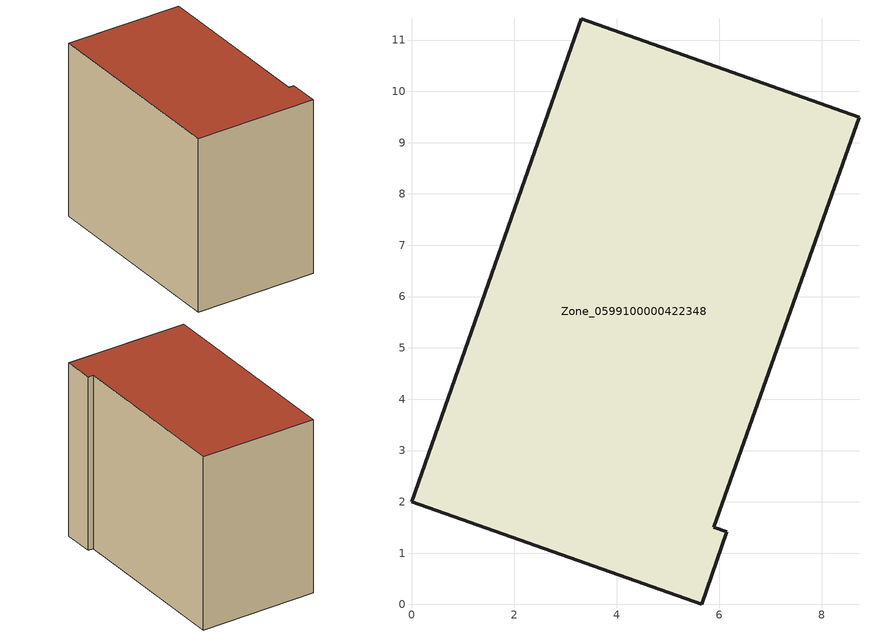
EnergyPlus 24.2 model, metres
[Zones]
Zone_0599100000422348
 floor ground (C_G): 0,2 3.31,11.42 8.72,9.5 5.89,1.5 6.15,1.41 5.65,0 z0.56
 wall outside (C_F): 5.65,0 6.15,1.41 5.89,1.5 8.72,9.5 3.31,11.42 0,2 5.65,0 z0.56:9.21
 roof outside (C_R): 3.31,11.42 0,2 5.65,0 6.15,1.41 5.89,1.5 8.72,9.5 z9.21
[BUILDING]
Pand.0599100000422348: North Axis=0; Terrain=City; Loads Convergence Tolerance Value=0.04; Temperature Convergence Tolerance Value=0.4; Solar Distribution=FullExterior; Maximum Number of Warmup Days=25; Minimum Number of Warmup Days=1
[Site:Location]
Rotterdam.The.Hague.AP_ZH_NLD Design_Conditions: Latitude=51.96; Longitude=4.45; Time Zone=1; Elevation=-4.5
[SITE:GROUNDTEMPERATURE:BUILDINGSURFACE]
18, 18, 18, 18, 18, 18, 18, 18, 18, 18, 18, 18
[MATERIAL] Thermal Absorptance=0.9; Solar Absorptance=0.7; Visible Absorptance=0.7
Name | Roughness | Thickness | Conductivity | Density | Specific Heat
G.TI.2006-2014 | MediumSmooth | 0.15 | 0.06 | 540 | 1210
F.TI.2006-2014 | Rough | 0.3 | 0.12 | 1920 | 840
R.TI.2006-2014 | MediumRough | 0.2 | 0.08 | 1500 | 1000
[CONSTRUCTION]
C_G: G.TI.2006-2014
C_F: F.TI.2006-2014
C_R: R.TI.2006-2014
[ZONE]
Zone_0599100000422348: Type=1; Multiplier=1; Ceiling Height=Autocalculate; Volume=Autocalculate; Floor Area=autocalculate; Part of Total Floor Area=Yes
[ZONEINFILTRATION:DESIGNFLOWRATE]
Infil_Zone_0599100000422348: Zone or ZoneList or Space or SpaceList=Zone_0599100000422348; Schedule=AlwaysOn; Design Flow Rate Calculation Method=Flow/Area; Flow Rate per Floor Area=0.0015; Constant Term Coefficient=1; Temperature Term Coefficient=0; Velocity Term Coefficient=0; Velocity Squared Term Coefficient=0
[HVACTEMPLATE:ZONE:IDEALLOADSAIRSYSTEM]
Zone_0599100000422348: Maximum Heating Supply Air Temperature=50; Minimum Cooling Supply Air Temperature=13; Maximum Heating Supply Air Humidity Ratio=0.0156; Minimum Cooling Supply Air Humidity Ratio=0.0077; Heating Limit=NoLimit; Cooling Limit=NoLimit; Dehumidification Control Type=ConstantSensibleHeatRatio; Cooling Sensible Heat Ratio=0.7; Dehumidification Setpoint=60; Humidification Control Type=None; Humidification Setpoint=30; Outdoor Air Method=None; Outdoor Air Flow Rate per Person=0.00944; Outdoor Air Flow Rate per Zone Floor Area=0; Outdoor Air Flow Rate per Zone=0; Demand Controlled Ventilation Type=None; Outdoor Air Economizer Type=NoEconomizer; Heat Recovery Type=None; Sensible Heat Recovery Effectiveness=0.7; Latent Heat Recovery Effectiveness=0.65
[ZONECONTROL:THERMOSTAT]
ThermostatControl_Zone_0599100000422348: Zone or ZoneList=Zone_0599100000422348; Control Type Schedule=DualSetpointControlType; Control 1=Thermostat_Zone_0599100000422348; Temperature Difference Between Cutout And Setpoint=0
[THERMOSTATSETPOINT:DUALSETPOINT]
Thermostat_Zone_0599100000422348: Heating Setpoint Temperature Schedule=HeatingSetpoint_Zone_0599100000422348; Cooling Setpoint Temperature Schedule=CoolingSetpoint_Zone_0599100000422348
[SCHEDULE:COMPACT]
HeatingSetpoint_Zone_0599100000422348: Through: 12/31, For: AllDays, Until: 24:00, 21
CoolingSetpoint_Zone_0599100000422348: Through: 12/31, For: AllDays, Until: 24:00, 24
DualSetpointControlType: Through: 12/31, For: AllDays, Until: 24:00, 4
AlwaysOn: Through: 12/31, For: AllDays, Until: 24:00, 1
